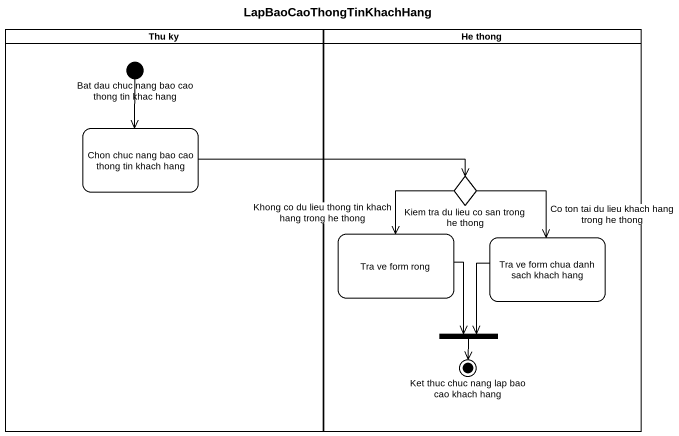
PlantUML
@startuml
title LapBaoCaoThongTinKhachHang
hide empty description
state "Thu ky" as Thu_ky <<partition>> {
  state "Bat dau chuc nang bao cao thong tin khac hang" as Bat_dau_chuc_nang_bao_cao <<start>>
  state "Chon chuc nang bao cao thong tin khach hang" as Chon_chuc_nang_bao_cao
}
state "He thong" as He_thong <<partition>> {
  state "Kiem tra du lieu co san trong he thong" as Kiem_tra_du_lieu_co_san <<choice>>
  state "Tra ve form rong" as Tra_ve_form_rong
  state "Tra ve form chua danh sach khach hang" as Tra_ve_form_chua_danh_sach
  state fork1 <<join>>
  state "Ket thuc chuc nang lap bao cao khach hang" as Ket_thuc_chuc_nang_lap_bao <<end>>
}
Bat_dau_chuc_nang_bao_cao --> Chon_chuc_nang_bao_cao
Chon_chuc_nang_bao_cao -right-> Kiem_tra_du_lieu_co_san
Kiem_tra_du_lieu_co_san --> Tra_ve_form_rong : Khong co du lieu thong tin khach hang trong he thong
Kiem_tra_du_lieu_co_san --> Tra_ve_form_chua_danh_sach : Co ton tai du lieu khach hang trong he thong
Tra_ve_form_rong --> fork1
Tra_ve_form_chua_danh_sach --> fork1
fork1 --> Ket_thuc_chuc_nang_lap_bao
@enduml
